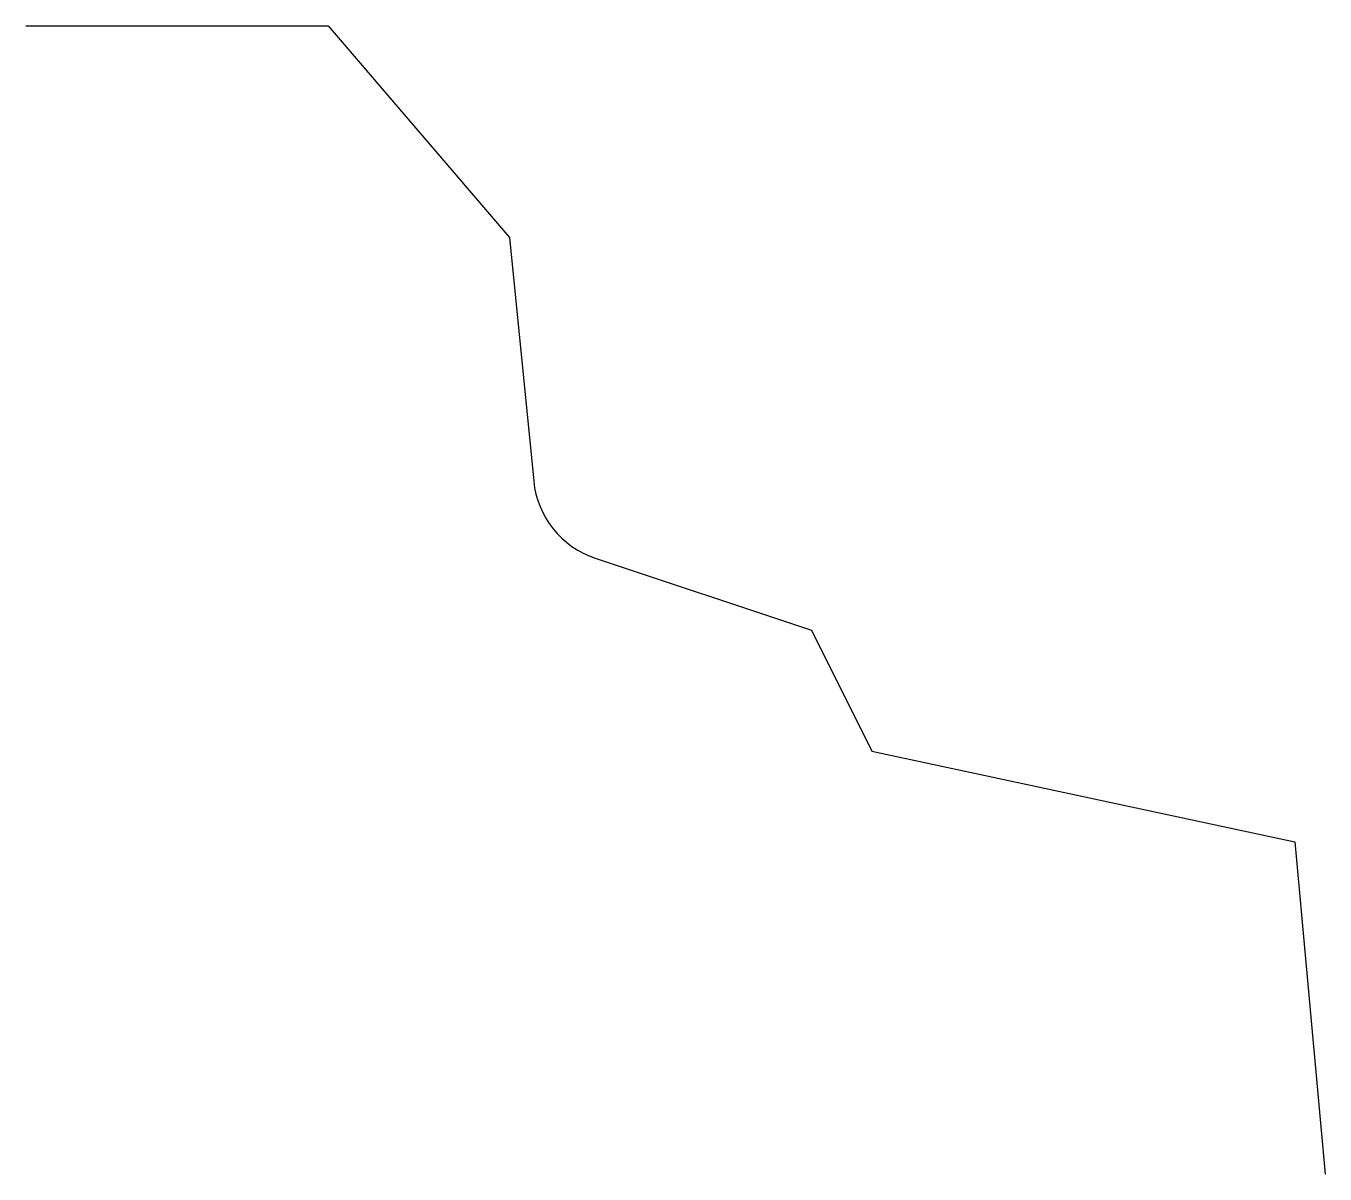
# Model space of a CAD drawing. Header units: millimetres. Extents: x 0 to 43, y -38 to 0.
import ezdxf

# ---------------------------------------------------------------- set-up
doc = ezdxf.new("R2010")
doc.units = ezdxf.units.MM
doc.layers.get('0').update_dxf_attribs({"true_color": 0xffffff})

msp = doc.modelspace()

# ---------------------------------------------------------------- linework, layer by layer
for p, q in [((0, 0), (10, 0)), ((10, 0), (16, -7)), ((16, -7), (16.807, -15.067)), ((18.843, -17.614), (26, -20)), ((26, -20), (28, -24)), ((28, -24), (42, -27)), ((42, -27), (43, -38))]:
    msp.add_line(p, q)
msp.add_arc((19.792, -14.768), 3, 185.7106, 251.5651)

doc.saveas('drawing.dxf')
